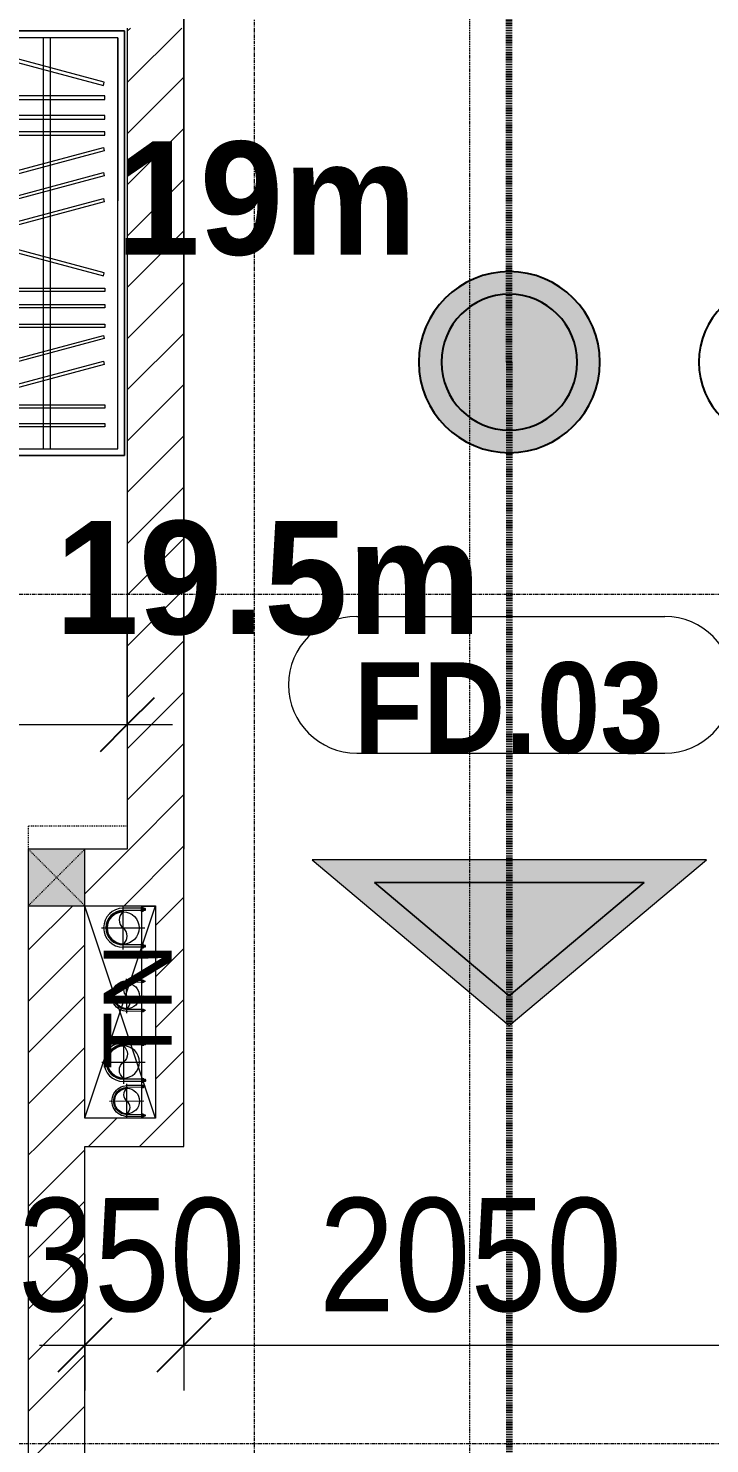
# Model space of a CAD drawing. Header units: millimetres. Extents: x 1591 to 240306, y -15958 to 82755.
# Drawn here: x 52854 to 55262, y 48437 to 53436 of the extents above; entities that cross this region are included whole.
import ezdxf

# ---------------------------------------------------------------- set-up
doc = ezdxf.new("R2010")
doc.units = ezdxf.units.MM
for name, pattern in [('1 NÉT CALL OUT', [6, 3, -3]), ('Dash', [6, 3, -3]), ('Dash 1_8_', [6.35, 3.175, -3.175]), ('Dash Dot 3_16_', [7.9375, 4.7625, -1.5875, 0, -1.5875]), ('Grid Line', [22.225, 12.7, -3.175, 3.175, -3.175]), ('IMPORT-CENTER _2_', [40.64, 25.4, -5.08, 5.08, -5.08])]:
    doc.linetypes.add(name, pattern=pattern)
for name, color, linetype, lineweight in [('0-1', 7, 'Continuous', 5), ('0-2', 250, 'Continuous', 9), ('A-ANNO-DIMS', 211, 'Continuous', 9), ('A-ANNO-DIMS-160', 211, 'Continuous', 9), ('A-ANNO-NOTE', 131, 'Continuous', 9), ('A-ANNO-NOTE-1', 131, 'Continuous', 25), ('A-AREA', 32, 'Dash 1_8_', 9), ('A-DETL-1', 90, '1 NÉT CALL OUT', 100), ('A-DOOR-IDEN', 31, 'Continuous', 9), ('A-FLOR', 192, 'Continuous', 9), ('A-WALL-3', 113, 'Continuous', 18), ('A-WALL-PATT-2', 111, 'Continuous', 9), ('G-ANNO-SYMB-1', 111, 'Dash Dot 3_16_', 18), ('G-ANNO-TEXT-1', 7, 'Continuous', 9), ('G-ANNO-TEXT-2', 142, 'Continuous', 9), ('G-IMPT-2', 8, 'IMPORT-CENTER _2_', 9), ('G-IMPT-3', 8, 'Continuous', 9), ('I-FURN-1', 254, 'Continuous', 9), ('M-EQPM', 50, 'Continuous', 9), ('S-COLS', 52, 'Continuous', 9), ('S-COLS-5', 52, 'Continuous', 18), ('S-COLS-HDLN', 52, 'Dash', 9), ('S-GRID-1', 1, 'Grid Line', 9)]:
    doc.layers.add(name, color=color, linetype=linetype, lineweight=lineweight)
doc.styles.add('Arial_7', font='arial_0.ttf', dxfattribs={"width": 0.95, "height": 400})
doc.styles.add('Arial_8', font='arial_0.ttf', dxfattribs={"height": 240})
doc.styles.add('Arial_B_3', font='arialbd_0.ttf', dxfattribs={"width": 0.9, "height": 320})
doc.styles.add('UTM Avo', font='UTM Avo.ttf', dxfattribs={"width": 0.9, "height": 400})
doc.dimstyles.new('1_Dim_chi_tiet_2_5', dxfattribs={"dimscale": 304.8, "dimtxt": 399.720379, "dimasz": 0.629921, "dimexe": 0.524934, "dimexo": 0.0625, "dimgap": 0.052493, "dimtad": 1, "dimdec": 0, "dimrnd": 5, "dimzin": 0, "dimdsep": 46, "dimtxsty": 'UTM Avo', "dimblk1": 'OBLIQUE', "dimblk2": 'OBLIQUE', "dimsah": 1, "dimcen": 0.09, "dimdle": 0.524934, "dimazin": 0, "dimtfac": 1, "dimtdec": 4, "dimtix": 1, "dimtmove": 0, "dimatfit": 3, "dimfxl": 1.049869, "dimfxlon": 1, "dimtvp": 1, "dimtolj": 1, "dimtzin": 0, "dimarcsym": 2})
doc.dimstyles.new('1_Dim_chi_tiet_2_5_1', dxfattribs={"dimscale": 304.8, "dimtxt": 399.720379, "dimasz": 0.629921, "dimexe": 0.524934, "dimexo": 0.0625, "dimgap": 0.052493, "dimtad": 1, "dimdec": 0, "dimrnd": 5, "dimzin": 0, "dimdsep": 46, "dimtxsty": 'UTM Avo', "dimblk1": 'OBLIQUE', "dimblk2": 'OBLIQUE', "dimsah": 1, "dimcen": 0.09, "dimdle": 0.524934, "dimazin": 0, "dimtfac": 1, "dimtdec": 4, "dimtix": 1, "dimtmove": 0, "dimatfit": 3, "dimfxl": 1.049869, "dimfxlon": 1, "dimtvp": 1, "dimtolj": 1, "dimtzin": 0, "dimarcsym": 2})
pattern_1 = [(45, (11001.35, 0), (-90.50967, 90.50967), [])]

# ---------------------------------------------------------------- blocks, each defined once
blk = doc.blocks.new('TU QUAN AO-SUITE ROOM_3 - TU QUAN AO-SUITE ROOM_3-901193-TKCS_MB TẦNG 3-4')
at = {"layer": 'I-FURN-1'}
for p, q in [((-550, 1500), (0, 1500)), ((-550, 0), (-550, 1500)), ((0, 1500), (-550, 1500)), ((-550, 1500), (-550, 0)), ((0, 1500), (0, 0)), ((0, 0), (0, 1500)), ((-24, 1476), (-526, 1476)), ((-526, 1476), (-526, 600)), ((-526, 1476), (-526, 24)), ((-287, 576), (-287, 1476)), ((-263, 576), (-263, 1476)), ((-24, 24), (-24, 1476)), ((-480.1, 1386.9), (-480.1, 1398.9)), ((-480.1, 1398.9), (-50.1, 1398.9)), ((-480.1, 1386.9), (-480.1, 1398.9)), ((-50.1, 1386.9), (-480.1, 1386.9)), ((-50.1, 1398.9), (-50.1, 1386.9)), ((-480.1, 1320.5), (-480.1, 1332.5)), ((-480.1, 1332.5), (-50.1, 1332.5)), ((-480.1, 1320.5), (-480.1, 1332.5)), ((-50.1, 1320.5), (-480.1, 1320.5)), ((-50.1, 1332.5), (-50.1, 1320.5)), ((-478.3, 1178.1), (-61.3, 1289.9)), ((-58.2, 1278.3), (-475.2, 1166.5)), ((-61.3, 1289.9), (-58.2, 1278.3)), ((-478.3, 1086.9), (-61.3, 1198.6)), ((-475.2, 1166.5), (-478.3, 1178.1)), ((-58.2, 1187.1), (-475.2, 1075.3)), ((-61.3, 1198.6), (-58.2, 1187.1)), ((-475.2, 1075.3), (-478.3, 1086.9)), ((-480.1, 1035.3), (-480.1, 1047.3)), ((-480.1, 1047.3), (-50.1, 1047.3)), ((-480.1, 1035.3), (-480.1, 1047.3)), ((-50.1, 1035.3), (-480.1, 1035.3)), ((-50.1, 1047.3), (-50.1, 1035.3)), ((-480.1, 965.8), (-480.1, 977.8)), ((-480.1, 977.8), (-50.1, 977.8)), ((-480.1, 965.8), (-480.1, 977.8)), ((-50.1, 965.8), (-480.1, 965.8)), ((-50.1, 977.8), (-50.1, 965.8)), ((-480.1, 908.6), (-480.1, 920.6)), ((-480.1, 920.6), (-50.1, 920.6)), ((-480.1, 908.6), (-480.1, 920.6)), ((-50.1, 908.6), (-480.1, 908.6)), ((-50.1, 920.6), (-50.1, 908.6)), ((-475.2, 865.5), (-478.3, 853.9)), ((-478.3, 853.9), (-61.3, 742.1)), ((-58.2, 753.7), (-475.2, 865.5)), ((-61.3, 742.1), (-58.2, 753.7)), ((-478.3, 603.1), (-61.3, 714.9)), ((-58.2, 703.3), (-475.2, 591.5)), ((-61.3, 714.9), (-58.2, 703.3)), ((-526, 24), (-526, 600)), ((-478.3, 511.9), (-61.3, 623.6)), ((-475.2, 591.5), (-478.3, 603.1)), ((-58.2, 612.1), (-475.2, 500.3)), ((-61.3, 623.6), (-58.2, 612.1)), ((-550, 24), (-550, 576)), ((-287, 24), (-287, 576)), ((-263, 24), (-263, 576)), ((-478.3, 423.1), (-61.3, 534.9)), ((-475.2, 500.3), (-478.3, 511.9)), ((-58.2, 523.3), (-475.2, 411.5)), ((-61.3, 534.9), (-58.2, 523.3)), ((-475.2, 411.5), (-478.3, 423.1)), ((-480.1, 368.4), (-480.1, 356.4)), ((-50.1, 368.4), (-480.1, 368.4)), ((-480.1, 356.4), (-50.1, 356.4)), ((-50.1, 356.4), (-50.1, 368.4)), ((-480.1, 311.2), (-480.1, 299.2)), ((-50.1, 311.2), (-480.1, 311.2)), ((-50.1, 299.2), (-50.1, 311.2)), ((-480.1, 299.2), (-50.1, 299.2)), ((-480.1, 241.7), (-480.1, 229.7)), ((-50.1, 241.7), (-480.1, 241.7)), ((-480.1, 229.7), (-50.1, 229.7)), ((-50.1, 229.7), (-50.1, 241.7)), ((-475.2, 192.7), (-478.3, 181.1)), ((-478.3, 181.1), (-61.3, 69.4)), ((-58.2, 80.9), (-475.2, 192.7)), ((-61.3, 69.4), (-58.2, 80.9)), ((-526, 24), (-24, 24)), ((0, 0), (-550, 0)), ((-550, 0), (0, 0))]:
    blk.add_line(p, q, dxfattribs=at)
blk = doc.blocks.new('NCV_TKTC_TANG 3 - 4_rvt-2-TKCS_MB TẦNG 3-4')
at = {"layer": 'I-FURN-1', "rotation": 180}
blk.add_blockref('TU QUAN AO-SUITE ROOM_3 - TU QUAN AO-SUITE ROOM_3-901193-TKCS_MB TẦNG 3-4', (41642.6, 53426.9), dxfattribs=at)
blk = doc.blocks.new('G1_SOF - BO TRU - 200x200-3054293-TKCS_MB TẦNG 3-4')
at = {"layer": 'S-COLS'}
blk.add_hatch(color=256, dxfattribs=at).paths.add_polyline_path([(100, -100), (100, 100), (-100, 100), (-100, -100)])
at = {"layer": 'S-COLS-5'}
for p, q in [((100, 100), (-100, 100)), ((-100, 100), (-100, -100)), ((100, -100), (100, 100)), ((-100, -100), (100, -100))]:
    blk.add_line(p, q, dxfattribs=at)
at = {"layer": 'S-COLS-HDLN'}
for p, q in [((100, 100), (-100, -100)), ((-100, 100), (100, -100))]:
    blk.add_line(p, q, dxfattribs=at)
blk = doc.blocks.new('TKTC_XREF_251221_MB TANG 2-7 - TKTC_XREF_260130_MB TANG 2-5_dwg_$cc-4746802-TKCS_MB TẦNG 3-4')
at = {"layer": 'G-IMPT-2'}
for p, q in [((0, -0.673), (0, 0.673)), ((-0.673, 0), (0.673, 0))]:
    blk.add_line(p, q, dxfattribs=at)
at = {"layer": 'M-EQPM'}
blk.add_circle((0, 0), 0.5, dxfattribs=at)
for centre, radius, start, end in [((0, 0), 0.5, 90, 270), ((0.188, 0.25), 0.313, 126.8699, 233.1301), ((-0.188, -0.25), 0.313, 306.8699, 53.1301)]:
    blk.add_arc(centre, radius, start, end, dxfattribs=at)
blk = doc.blocks.new('TKTC_XREF_251221_MB TANG 2-7 - TKTC_XREF_260130_MB TANG 2-5_dwg_CUM U_DN100-4746799-TKCS_MB TẦNG 3-4')
at = {"layer": 'G-IMPT-3'}
blk.add_hatch(color=256, dxfattribs=at).paths.add_polyline_path([(0, 61), (15.8, 58.9), (30.5, 52.8), (43.1, 43.1), (52.8, 30.5), (58.9, 15.8), (61, 0), (58.9, -15.8), (52.8, -30.5), (43.1, -43.1), (30.5, -52.8), (15.8, -58.9), (0, -61), (0, -57), (14.8, -55.1), (28.5, -49.4), (40.3, -40.3), (49.4, -28.5), (55.1, -14.8), (57, 0), (55.1, 14.8), (49.4, 28.5), (40.3, 40.3), (28.5, 49.4), (14.8, 55.1), (0, 57)])
for p, q in [((-79.1, 66.6), (-79.1, 63.4)), ((-76.6, 66.6), (-76.6, 63.4)), ((-74.6, 66.6), (-74.6, 63.4)), ((-72.7, 69.3), (-72.7, 60.7)), ((-66.9, 67.9), (-71.7, 67.9)), ((-65, 69), (0, 69)), ((-66.9, 62.1), (-71.7, 62.1)), ((-72.7, -60.7), (-72.7, -69.3)), ((-66.9, -62.1), (-71.7, -62.1)), ((-79.1, -63.4), (-79.1, -66.6)), ((-76.6, -63.4), (-76.6, -66.6)), ((-74.6, -63.4), (-74.6, -66.6)), ((-66.9, -67.9), (-71.7, -67.9)), ((-65, -69), (0, -69))]:
    blk.add_line(p, q, dxfattribs=at)
at = {"layer": 'G-IMPT-3', "flags": 128}
for points in [[(-72.7, 67.6), (-78.1, 67.6), (-78.1, 62.4), (-72.7, 62.4)], [(-71.7, 59.2), (-66.9, 59.2), (-66.9, 70.8), (-71.7, 70.8)], [(-66.9, 70.8), (-66.9, 72.7), (-65, 72.7), (-65, 57.3), (-66.9, 57.3), (-66.9, 59.2)], [(-65, 61), (0, 61), (0, 57)], [(-72.7, -62.4), (-78.1, -62.4), (-78.1, -67.6), (-72.7, -67.6)], [(-71.7, -70.8), (-66.9, -70.8), (-66.9, -59.2), (-71.7, -59.2)], [(-66.9, -59.2), (-66.9, -57.3), (-65, -57.3), (-65, -72.7), (-66.9, -72.7), (-66.9, -70.8)], [(-65, -61), (0, -61), (0, -57)]]:
    blk.add_lwpolyline(points, dxfattribs=at)
at = {"layer": 'G-IMPT-3'}
for centre, radius, start, end in [((-78.1, 66.6), 0.96, 90, 180), ((-78.1, 63.4), 0.96, 180, 270), ((-71.1, 69.3), 1.56, 112.61986, 247.38014), ((-67.9, 65), 4.8, 143.1301, 216.8699), ((0, 0), 69, 270, 90), ((-71.1, 60.7), 1.56, 112.61986, 247.38014), ((0, 0), 61, 270, 90), ((0, 0), 57, 270, 90), ((-78.1, -63.4), 0.96, 90, 180), ((-71.1, -60.7), 1.56, 112.61986, 247.38014), ((-67.9, -65), 4.8, 143.1301, 216.8699), ((-78.1, -66.6), 0.96, 180, 270), ((-71.1, -69.3), 1.56, 112.61986, 247.38014)]:
    blk.add_arc(centre, radius, start, end, dxfattribs=at)
blk = doc.blocks.new('TKTC_XREF_251221_MB TANG 2-7 - TKTC_XREF_260130_MB TANG 2-5_dwg_$cc-4746798-TKCS_MB TẦNG 3-4')
at = {"layer": 'G-IMPT-2'}
for p, q in [((0, -0.673), (0, 0.673)), ((-0.673, 0), (0.673, 0))]:
    blk.add_line(p, q, dxfattribs=at)
at = {"layer": 'M-EQPM'}
blk.add_circle((0, 0), 0.5, dxfattribs=at)
for centre, radius, start, end in [((0, 0), 0.5, 90, 270), ((0.188, 0.25), 0.313, 126.8699, 233.1301), ((-0.188, -0.25), 0.313, 306.8699, 53.1301)]:
    blk.add_arc(centre, radius, start, end, dxfattribs=at)
blk = doc.blocks.new('TKTC_XREF_251221_MB TANG 2-7 - TKTC_XREF_260130_MB TANG 2-5_dwg_CUM U_DN100-4746796-TKCS_MB TẦNG 3-4')
at = {"layer": 'G-IMPT-3'}
blk.add_hatch(color=256, dxfattribs=at).paths.add_polyline_path([(0, 61), (0, 57), (14.8, 55.1), (28.5, 49.4), (40.3, 40.3), (49.4, 28.5), (55.1, 14.8), (57, 0), (55.1, -14.8), (49.4, -28.5), (40.3, -40.3), (28.5, -49.4), (14.8, -55.1), (0, -57), (0, -61), (15.8, -58.9), (30.5, -52.8), (43.1, -43.1), (52.8, -30.5), (58.9, -15.8), (61, 0), (58.9, 15.8), (52.8, 30.5), (43.1, 43.1), (30.5, 52.8), (15.8, 58.9)])
for p, q in [((-79.1, 66.6), (-79.1, 63.4)), ((-76.6, 66.6), (-76.6, 63.4)), ((-74.6, 66.6), (-74.6, 63.4)), ((-72.7, 69.3), (-72.7, 60.7)), ((-66.9, 67.9), (-71.7, 67.9)), ((-66.9, 62.1), (-71.7, 62.1)), ((-65, 69), (0, 69)), ((-79.1, -63.4), (-79.1, -66.6)), ((-76.6, -63.4), (-76.6, -66.6)), ((-74.6, -63.4), (-74.6, -66.6)), ((-72.7, -60.7), (-72.7, -69.3)), ((-66.9, -62.1), (-71.7, -62.1)), ((-66.9, -67.9), (-71.7, -67.9)), ((-65, -69), (0, -69))]:
    blk.add_line(p, q, dxfattribs=at)
at = {"layer": 'G-IMPT-3', "flags": 128}
for points in [[(-72.7, 67.6), (-78.1, 67.6), (-78.1, 62.4), (-72.7, 62.4)], [(-71.7, 59.2), (-66.9, 59.2), (-66.9, 70.8), (-71.7, 70.8)], [(-66.9, 70.8), (-66.9, 72.7), (-65, 72.7), (-65, 57.3), (-66.9, 57.3), (-66.9, 59.2)], [(-65, 61), (0, 61), (0, 57)], [(-72.7, -62.4), (-78.1, -62.4), (-78.1, -67.6), (-72.7, -67.6)], [(-71.7, -70.8), (-66.9, -70.8), (-66.9, -59.2), (-71.7, -59.2)], [(-66.9, -59.2), (-66.9, -57.3), (-65, -57.3), (-65, -72.7), (-66.9, -72.7), (-66.9, -70.8)], [(-65, -61), (0, -61), (0, -57)]]:
    blk.add_lwpolyline(points, dxfattribs=at)
at = {"layer": 'G-IMPT-3'}
for centre, radius, start, end in [((-78.1, 66.6), 0.96, 90, 180), ((-78.1, 63.4), 0.96, 180, 270), ((-71.1, 69.3), 1.56, 112.6199, 247.3801), ((-67.9, 65), 4.8, 143.1301, 216.8699), ((-71.1, 60.7), 1.56, 112.6199, 247.3801), ((0, 0), 69, 270, 90), ((0, 0), 61, 270, 90), ((0, 0), 57, 270, 90), ((-78.1, -63.4), 0.96, 90, 180), ((-78.1, -66.6), 0.96, 180, 270), ((-71.1, -60.7), 1.56, 112.6199, 247.3801), ((-67.9, -65), 4.8, 143.1301, 216.8699), ((-71.1, -69.3), 1.56, 112.6199, 247.3801)]:
    blk.add_arc(centre, radius, start, end, dxfattribs=at)
blk = doc.blocks.new('TKTC_XREF_251221_MB TANG 2-7 - TKTC_XREF_260130_MB TANG 2-5_dwg_$cc-V60-TKCS_MB TẦNG 3-4')
at = {"layer": 'G-IMPT-2'}
for p, q in [((0, -0.673), (0, 0.673)), ((-0.673, 0), (0.673, 0))]:
    blk.add_line(p, q, dxfattribs=at)
at = {"layer": 'M-EQPM'}
blk.add_circle((0, 0), 0.5, dxfattribs=at)
for centre, radius, start, end in [((0, 0), 0.5, 90, 270), ((0.188, 0.25), 0.313, 126.8699, 233.1301), ((-0.188, -0.25), 0.313, 306.8699, 53.1301)]:
    blk.add_arc(centre, radius, start, end, dxfattribs=at)
blk = doc.blocks.new('TKTC_XREF_251221_MB TANG 2-7 - TKTC_XREF_260130_MB TANG 2-5_dwg_$cc-V64-TKCS_MB TẦNG 3-4')
at = {"layer": 'G-IMPT-2'}
for p, q in [((0, -0.669), (0, 0.673)), ((-0.673, 0), (0.673, 0))]:
    blk.add_line(p, q, dxfattribs=at)
at = {"layer": 'M-EQPM'}
blk.add_circle((0, 0), 0.5, dxfattribs=at)
for centre, radius, start, end in [((0, 0), 0.5, 90, 270), ((0.188, 0.25), 0.313, 126.8699, 233.1301), ((-0.188, -0.25), 0.313, 306.8699, 53.1301)]:
    blk.add_arc(centre, radius, start, end, dxfattribs=at)
blk = doc.blocks.new('TKTC_XREF_251221_MB TANG 2-7 - TKTC_XREF_251221_MB TANG 2-7-2039446-TKCS_MB TẦNG 3-4')
at = {"layer": 'M-EQPM'}
for p, q in [((8601.1, 33098.8), (8650.1, 33098.5)), ((8601.1, 32350), (8601.1, 33098.8))]:
    blk.add_line(p, q, dxfattribs=at)
for name, p, xscale, yscale, zscale, rotation in [('TKTC_XREF_251221_MB TANG 2-7 - TKTC_XREF_260130_MB TANG 2-5_dwg_$cc-4746798-TKCS_MB TẦNG 3-4', (8535.2, 33021.6), 113.7150000000092, 113.7150000000092, 113.7150000000092, 0.04476088158440977), ('TKTC_XREF_251221_MB TANG 2-7 - TKTC_XREF_260130_MB TANG 2-5_dwg_CUM U_DN100-4746796-TKCS_MB TẦNG 3-4', (8535.2, 33022.4), 0.9975000000000005, 0.9975000000000005, 0.9975000000000005, 180.0467435561312), ('TKTC_XREF_251221_MB TANG 2-7 - TKTC_XREF_260130_MB TANG 2-5_dwg_$cc-4746802-TKCS_MB TẦNG 3-4', (8547.8, 32781.3), 90.0000000000512, 90.0000000000512, 90.0000000000512, 0.419778997776333), ('TKTC_XREF_251221_MB TANG 2-7 - TKTC_XREF_260130_MB TANG 2-5_dwg_CUM U_DN100-4746796-TKCS_MB TẦNG 3-4', (8536.1, 32548.1), 0.9974999999999966, 0.9974999999999966, 0.9974999999999966, 180.0467435564899), ('TKTC_XREF_251221_MB TANG 2-7 - TKTC_XREF_260130_MB TANG 2-5_dwg_$cc-V64-TKCS_MB TẦNG 3-4', (8548.2, 32410.2), 90.0000000000512, 90.0000000000512, 90.0000000000512, 0.419778997776333)]:
    blk.add_blockref(name, p, dxfattribs=dict(xscale=xscale, yscale=yscale, zscale=zscale, rotation=rotation))
at = {"extrusion": (0, 0, -1)}
for name, p, xscale, yscale, zscale, rotation in [('TKTC_XREF_251221_MB TANG 2-7 - TKTC_XREF_260130_MB TANG 2-5_dwg_CUM U_DN100-4746799-TKCS_MB TẦNG 3-4', (-8549.7, 32781.3), 0.7894736842105242, 0.7894736842105242, -0.7894736842105241, 359.5802210006287), ('TKTC_XREF_251221_MB TANG 2-7 - TKTC_XREF_260130_MB TANG 2-5_dwg_$cc-V60-TKCS_MB TẦNG 3-4', (-8536.1, 32548.1), 113.7150000000092, 113.7150000000092, -113.7150000000092, 179.9532564459116), ('TKTC_XREF_251221_MB TANG 2-7 - TKTC_XREF_260130_MB TANG 2-5_dwg_CUM U_DN100-4746799-TKCS_MB TẦNG 3-4', (-8550.1, 32410.2), 0.7894736842105242, 0.7894736842105242, -0.7894736842105241, 359.5802210006287)]:
    blk.add_blockref(name, p, dxfattribs=dict(at, xscale=xscale, yscale=yscale, zscale=zscale, rotation=rotation))
blk = doc.blocks.new('HDNDCT_GHI CHÚ CỬA CHỐNG CHÁY EI60 - HDNDCT_GHI CHÚ CỬA CHỐNG CHÁY EI60-1614697-TKCS_MB TẦNG 3-4')
at = {"layer": 'A-ANNO-NOTE'}
h = blk.add_hatch(color=256, dxfattribs=at)
edge = h.paths.add_edge_path()
edge.add_arc((0, 0), 1.2, 0, 180)
edge.add_arc((0, 0), 1.2, 180, 360)
for radius, start, end in [(1.75, 360, 180), (1.2, 360, 180), (1.2, 180, 360)]:
    blk.add_arc((0, 0), radius, start, end, dxfattribs=at)
at = {"layer": 'A-ANNO-NOTE-1'}
for start, end in [(360, 180), (180, 360)]:
    blk.add_arc((0, 0), 1.75, start, end, dxfattribs=at)
blk = doc.blocks.new('HDNDCT_DIEM THOAT HIEM XA NHAT - HDNDCT_DIEM THOAT HIEM XA NHAT-1614703-TKCS_MB TẦNG 3-4')
at = {"layer": 'A-ANNO-NOTE'}
h = blk.add_hatch(color=256, dxfattribs=at)
edge = h.paths.add_edge_path()
edge.add_arc((0, 0), 2, 0, 180)
edge.add_arc((0, 0), 2, 180, 360)
edge = h.paths.add_edge_path()
edge.add_arc((0, 0), 1.5, 180, 360)
edge.add_arc((0, 0), 1.5, 360, 540)
h = blk.add_hatch(color=256, dxfattribs=at)
edge = h.paths.add_edge_path()
edge.add_arc((0, 0), 1.5, 0, 180)
edge.add_arc((0, 0), 1.5, 180, 360)
at = {"layer": 'A-ANNO-NOTE-1'}
for radius, start, end in [(2, 360, 180), (1.5, 0, 180), (1.5, 360, 180), (2, 180, 360), (1.5, 180, 0), (1.5, 180, 360)]:
    blk.add_arc((0, 0), radius, start, end, dxfattribs=at)
blk = doc.blocks.new('HDNDCT_MŨI TÊN THOÁT HIỂM - HDNDCT_MŨI TÊN THOÁT HIỂM-1614704-TKCS_MB TẦNG 3-4')
at = {"layer": 'A-ANNO-NOTE'}
h = blk.add_hatch(color=256, dxfattribs=at)
h.paths.add_polyline_path([(-3.153, 0), (0.5, 4.353), (0.5, -4.353)])
h.paths.add_polyline_path([(-2.5, 0), (0, -2.979), (0, 2.979)])
blk.add_hatch(color=256, dxfattribs=at).paths.add_polyline_path([(0, 2.979), (0, -2.979), (-2.5, 0)])
for p, q in [((0.5, 4.353), (-3.153, 0)), ((0.5, -4.353), (0.5, 4.353)), ((-2.5, 0), (0, 2.979)), ((0, 2.979), (-2.5, 0)), ((0, 2.979), (0, -2.979)), ((0, -2.979), (0, 2.979)), ((-3.153, 0), (0.5, -4.353)), ((0, -2.979), (-2.5, 0)), ((-2.5, 0), (0, -2.979))]:
    blk.add_line(p, q, dxfattribs=at)
blk = doc.blocks.new('DIMBLOCK154-TKCS_MB TẦNG 3-4')
at = {"layer": 'A-ANNO-DIMS-160'}
for p, q in [((53403.9, 49105.2), (53403.9, 48625.2)), ((53403.9, 48785.2), (53403.9, 49105.2)), ((55453.9, 49105.2), (55453.9, 48625.2)), ((55453.9, 48785.2), (55453.9, 49105.2)), ((53243.9, 48785.2), (55613.9, 48785.2))]:
    blk.add_line(p, q, dxfattribs=at)
at = {"layer": 'A-ANNO-DIMS-160', "lineweight": 25}
for p, q in [((53403.9, 48785.2), (53499.9, 48881.2)), ((55453.9, 48785.2), (55549.9, 48881.2)), ((53403.9, 48785.2), (53307.9, 48689.2)), ((55453.9, 48785.2), (55357.9, 48689.2))]:
    blk.add_line(p, q, dxfattribs=at)
at = {"layer": 'A-ANNO-DIMS-160', "color": 0, "insert": (53881.1, 49304.9), "char_height": 400, "width": 1314.636, "attachment_point": 1, "line_spacing_factor": 1.110334, "style": 'UTM Avo'}
blk.add_mtext('2050', dxfattribs=at)
blk = doc.blocks.new('_Oblique')
at = {"color": 0, "linetype": 'ByBlock', "lineweight": -2}
blk.add_line((-0.5, -0.5), (0.5, 0.5), dxfattribs=at)
blk = doc.blocks.new('DIMBLOCK156-TKCS_MB TẦNG 3-4')
at = {"layer": 'A-ANNO-DIMS-160'}
for p, q in [((53054, 49105.2), (53054, 48625.2)), ((53054, 48785.2), (53054, 49105.2)), ((53404, 49105.2), (53404, 48625.2)), ((53404, 48785.2), (53404, 49105.2)), ((52894, 48785.2), (53564, 48785.2))]:
    blk.add_line(p, q, dxfattribs=at)
at = {"layer": 'A-ANNO-DIMS-160', "lineweight": 25}
for p, q in [((53054, 48785.2), (53150, 48881.2)), ((53404, 48785.2), (53500, 48881.2)), ((53054, 48785.2), (52958, 48689.2)), ((53404, 48785.2), (53308, 48689.2))]:
    blk.add_line(p, q, dxfattribs=at)
at = {"layer": 'A-ANNO-DIMS-160', "color": 0, "insert": (52818.2, 49304.9), "char_height": 400, "width": 985.977, "attachment_point": 1, "line_spacing_factor": 1.110334, "style": 'UTM Avo'}
blk.add_mtext('350', dxfattribs=at)
blk = doc.blocks.new('STN_Door Tag - STN_Door Tag-1788670-TKCS_MB TẦNG 3-4')
at = {"layer": 'A-DOOR-IDEN'}
for p, q in [((-3.37, 1.495), (3.431, 1.495)), ((-3.37, -1.524), (3.431, -1.524))]:
    blk.add_line(p, q, dxfattribs=at)
for centre, start, end in [((-3.37, -0.015), 90, 270), ((3.431, -0.015), 270, 90)]:
    blk.add_arc(centre, 1.509, start, end, dxfattribs=at)
blk = doc.blocks.new('DIMBLOCK406-TKCS_MB TẦNG 3-4')
at = {"layer": 'A-ANNO-DIMS-160'}
for p, q in [((44853.9, 51296.6), (44853.9, 50816.6)), ((44853.9, 50976.6), (44853.9, 51296.6)), ((53203.9, 51296.6), (53203.9, 50816.6)), ((53203.9, 50976.6), (53203.9, 51296.6)), ((44693.9, 50976.6), (53363.9, 50976.6))]:
    blk.add_line(p, q, dxfattribs=at)
at = {"layer": 'A-ANNO-DIMS-160', "lineweight": 25}
for p, q in [((44853.9, 50976.6), (44949.9, 51072.6)), ((53203.9, 50976.6), (53299.9, 51072.6)), ((44853.9, 50976.6), (44757.9, 50880.6)), ((53203.9, 50976.6), (53107.9, 50880.6))]:
    blk.add_line(p, q, dxfattribs=at)
at = {"layer": 'A-ANNO-DIMS-160', "color": 0, "insert": (48481.1, 51496.3), "char_height": 400, "width": 1314.636, "attachment_point": 1, "line_spacing_factor": 1.110334, "style": 'UTM Avo'}
blk.add_mtext('8350', dxfattribs=at)

msp = doc.modelspace()

# ---------------------------------------------------------------- hatches: boundary and pattern name
at = {"layer": 'A-WALL-PATT-2'}
h = msp.add_hatch(dxfattribs=at)
h.set_pattern_fill('FP_1', color=256, style=0, pattern_type=2)
h.set_pattern_definition(pattern_1)
h.paths.add_polyline_path([(53203.9, 50536.9), (53403.9, 50536.9), (53403.9, 53436.9), (53203.9, 53436.9), (53203.9, 50600.9)])
h = msp.add_hatch(dxfattribs=at)
h.set_pattern_fill('FP_1', color=256, style=0, pattern_type=2)
h.set_pattern_definition(pattern_1)
h.paths.add_polyline_path([(53404, 50336.9), (53404, 50536.9), (53054, 50536.9), (53054, 50336.9), (53304, 50336.9)])
h = msp.add_hatch(dxfattribs=at)
h.set_pattern_fill('FP_1', color=256, style=0, pattern_type=2)
h.set_pattern_definition(pattern_1)
h.paths.add_polyline_path([(52854, 49486.9), (53054, 49486.9), (53054, 50336.9), (52854, 50336.9), (52854, 49542.7)])
h = msp.add_hatch(dxfattribs=at)
h.set_pattern_fill('FP_1', color=256, style=0, pattern_type=2)
h.set_pattern_definition(pattern_1)
h.paths.add_polyline_path([(53404, 49586.9), (53404, 50336.9), (53304, 50336.9), (53304, 49586.9)])
h = msp.add_hatch(dxfattribs=at)
h.set_pattern_fill('FP_1', color=256, style=0, pattern_type=2)
h.set_pattern_definition(pattern_1)
h.paths.add_polyline_path([(53054, 49486.9), (53404, 49486.9), (53404, 49586.9), (53054, 49586.9), (53054, 49542.7)])
h = msp.add_hatch(dxfattribs=at)
h.set_pattern_fill('FP_1', color=256, style=0, pattern_type=2)
h.set_pattern_definition(pattern_1)
h.paths.add_polyline_path([(53054, 45436.9), (53054, 45586.9), (52854, 45586.9), (52854, 45436.9)])
h.paths.add_polyline_path([(53054, 46676.9), (53054, 49486.9), (52854, 49486.9), (52854, 46676.9)])

# ---------------------------------------------------------------- linework, layer by layer
at = {"layer": '0-2'}
for p, q in [((53054, 49588.2), (53304, 50336.9)), ((53304, 49586.9), (53054, 50335.7))]:
    msp.add_line(p, q, dxfattribs=at)
at = {"layer": 'A-AREA'}
for p, q in [((53203.9, 50618.4), (52854, 50618.4)), ((52854, 50618.4), (52854, 50536.9)), ((52854, 48484.6), (52854, 48436.9)), ((52854, 48436.9), (52854, 47842.6))]:
    msp.add_line(p, q, dxfattribs=at)
at = {"layer": 'A-DETL-1'}
for q in [(54553.9, 71435.3), (54553.9, 36340.3)]:
    msp.add_line((54553.9, 52256.9), q, dxfattribs=at)
at = {"layer": 'A-FLOR'}
msp.add_line((53404, 53636.9), (53404, 50536.9), dxfattribs=at)
at = {"layer": 'A-WALL-3'}
for p, q in [((53403.9, 50536.9), (53403.9, 53636.9)), ((53203.9, 53436.9), (53203.9, 50536.9)), ((53203.9, 50536.9), (53054, 50536.9)), ((53404, 49486.9), (53404, 50536.9)), ((52854, 50336.9), (52854, 46676.9)), ((53054, 50336.9), (53304, 50336.9)), ((53054, 49586.9), (53054, 50336.9)), ((53304, 50336.9), (53304, 49586.9)), ((53304, 49586.9), (53054, 49586.9)), ((53054, 46676.9), (53054, 49486.9)), ((53054, 49486.9), (53404, 49486.9))]:
    msp.add_line(p, q, dxfattribs=at)
at = {"layer": 'G-ANNO-SYMB-1'}
msp.add_line((54412.7, 82373.8), (54412.7, 13320.5), dxfattribs=at)
at = {"layer": 'S-GRID-1'}
for p, q in [((53653.9, 19175.3), (53653.9, 76690.4)), ((139245.7, 51436.9), (45492.6, 51436.9)), ((139245.7, 48436.9), (45492.6, 48436.9))]:
    msp.add_line(p, q, dxfattribs=at)

# ---------------------------------------------------------------- block references
at = {"layer": '0-1'}
msp.add_blockref('NCV_TKTC_TANG 3 - 4_rvt-2-TKCS_MB TẦNG 3-4', (11001.4, 0), dxfattribs=at)
at = {"layer": 'A-ANNO-NOTE', "xscale": 160, "yscale": 160, "zscale": 160}
for name, p in [('HDNDCT_DIEM THOAT HIEM XA NHAT - HDNDCT_DIEM THOAT HIEM XA NHAT-1614703-TKCS_MB TẦNG 3-4', (54553.9, 52256.9)), ('HDNDCT_GHI CHÚ CỬA CHỐNG CHÁY EI60 - HDNDCT_GHI CHÚ CỬA CHỐNG CHÁY EI60-1614697-TKCS_MB TẦNG 3-4', (55504, 52256.9))]:
    msp.add_blockref(name, p, dxfattribs=at)
at = {"layer": 'A-ANNO-NOTE', "xscale": 160, "yscale": 160, "zscale": 160, "rotation": 89.99999999999993}
msp.add_blockref('HDNDCT_MŨI TÊN THOÁT HIỂM - HDNDCT_MŨI TÊN THOÁT HIỂM-1614704-TKCS_MB TẦNG 3-4', (54553.9, 50418.7), dxfattribs=at)
at = {"layer": 'A-DOOR-IDEN', "xscale": 159.9999999999999, "yscale": 159.9999999999999, "zscale": 159.9999999999999}
msp.add_blockref('STN_Door Tag - STN_Door Tag-1788670-TKCS_MB TẦNG 3-4', (54554.5, 51119.6), dxfattribs=at)
at = {"layer": 'M-EQPM'}
msp.add_blockref('TKTC_XREF_251221_MB TANG 2-7 - TKTC_XREF_251221_MB TANG 2-7-2039446-TKCS_MB TẦNG 3-4', (44653.9, 17236.9), dxfattribs=at)
at = {"layer": 'S-COLS'}
msp.add_blockref('G1_SOF - BO TRU - 200x200-3054293-TKCS_MB TẦNG 3-4', (52954, 50436.9), dxfattribs=at)

# ---------------------------------------------------------------- texts
at = {"layer": 'A-DOOR-IDEN', "insert": (54551.3, 51034.2), "char_height": 320, "width": 1124.64, "attachment_point": 5, "line_spacing_factor": 0.936439, "style": 'Arial_B_3'}
msp.add_mtext('\\pt7.2,14.4,21.6,28.8,36,43.2,50.4,57.6,64.8,72,79.2,86.4,93.6,100.8,108,115.2,122.4,129.6,136.8,144,151.2,158.4,165.6,172.8,180,187.2,194.4,201.6,208.8,216,223.2,230.4;FD.03', dxfattribs=at)
at = {"layer": 'G-ANNO-TEXT-1', "insert": (53240.7, 49982.7), "char_height": 240, "width": 624, "attachment_point": 5, "rotation": 90, "line_spacing_factor": 0.936439, "style": 'Arial_8'}
msp.add_mtext('\\pt79.9992,160.0008,240,319.9992,400.0008,480,559.9992,640.0008,720,799.9992,880.0008,960,1039.9992,1120.0008,1200,1279.9992,1360.0008,1440,1519.9992,1600.0008,1680,1759.9992,1840.0008,1920,1999.9992,2080.0008,2160,2239.9992,2320.0008,2400,2479.9992,2560.0008;TN', dxfattribs=at)
at = {"layer": 'G-ANNO-TEXT-2', "char_height": 400, "attachment_point": 5, "line_spacing_factor": 0.936439, "style": 'Arial_7'}
for s, insert, width in [('\\pt1824,3648,5472,7296,9120,10944,12768,14592,16416,18240,20064,21888,23712,25536,27360,29184,31008,32832,34656,36480,38304,40128,41952,43776,45600,47424,49248,51072,52896,54720,56544,58368;{\\fArial|b1|i0|c0|p34;19m}', (53696, 52833.5), 1146.08), ('\\pt1824,3648,5472,7296,9120,10944,12768,14592,16416,18240,20064,21888,23712,25536,27360,29184,31008,32832,34656,36480,38304,40128,41952,43776,45600,47424,49248,51072,52896,54720,56544,58368;{\\fArial|b1|i0|c0|p34;19.5m}', (53702.1, 51493.5), 1659.84)]:
    msp.add_mtext(s, dxfattribs=dict(at, insert=insert, width=width))

# ---------------------------------------------------------------- dimensions: what is measured, and where the dimension line sits
at = {"layer": 'A-ANNO-DIMS'}
for base, p1, p2, dimstyle, override, picture, middle in [((53203.9, 50976.6), (44853.9, 51296.6), (53203.9, 51296.6), '1_Dim_chi_tiet_2_5_1', {"dimpost": '<>', "dimfxl": 8350}, 'DIMBLOCK406-TKCS_MB TẦNG 3-4', (49028.9, 51199.6)), ((53404, 48785.2), (53054, 49105.2), (53404, 49105.2), '1_Dim_chi_tiet_2_5', {"dimpost": '<>', "dimfxl": 350}, 'DIMBLOCK156-TKCS_MB TẦNG 3-4', (53229, 49008.2)), ((55453.9, 48785.2), (53403.9, 49105.2), (55453.9, 49105.2), '1_Dim_chi_tiet_2_5', {"dimpost": '<>', "dimfxl": 2050}, 'DIMBLOCK154-TKCS_MB TẦNG 3-4', (54428.9, 49008.2))]:
    dim = msp.add_linear_dim(base=base, p1=p1, p2=p2, dimstyle=dimstyle, override=override, dxfattribs=at)
    dim.commit()
    dim.dimension.update_dxf_attribs({"geometry": picture, "text_midpoint": middle})

doc.saveas('drawing.dxf')
